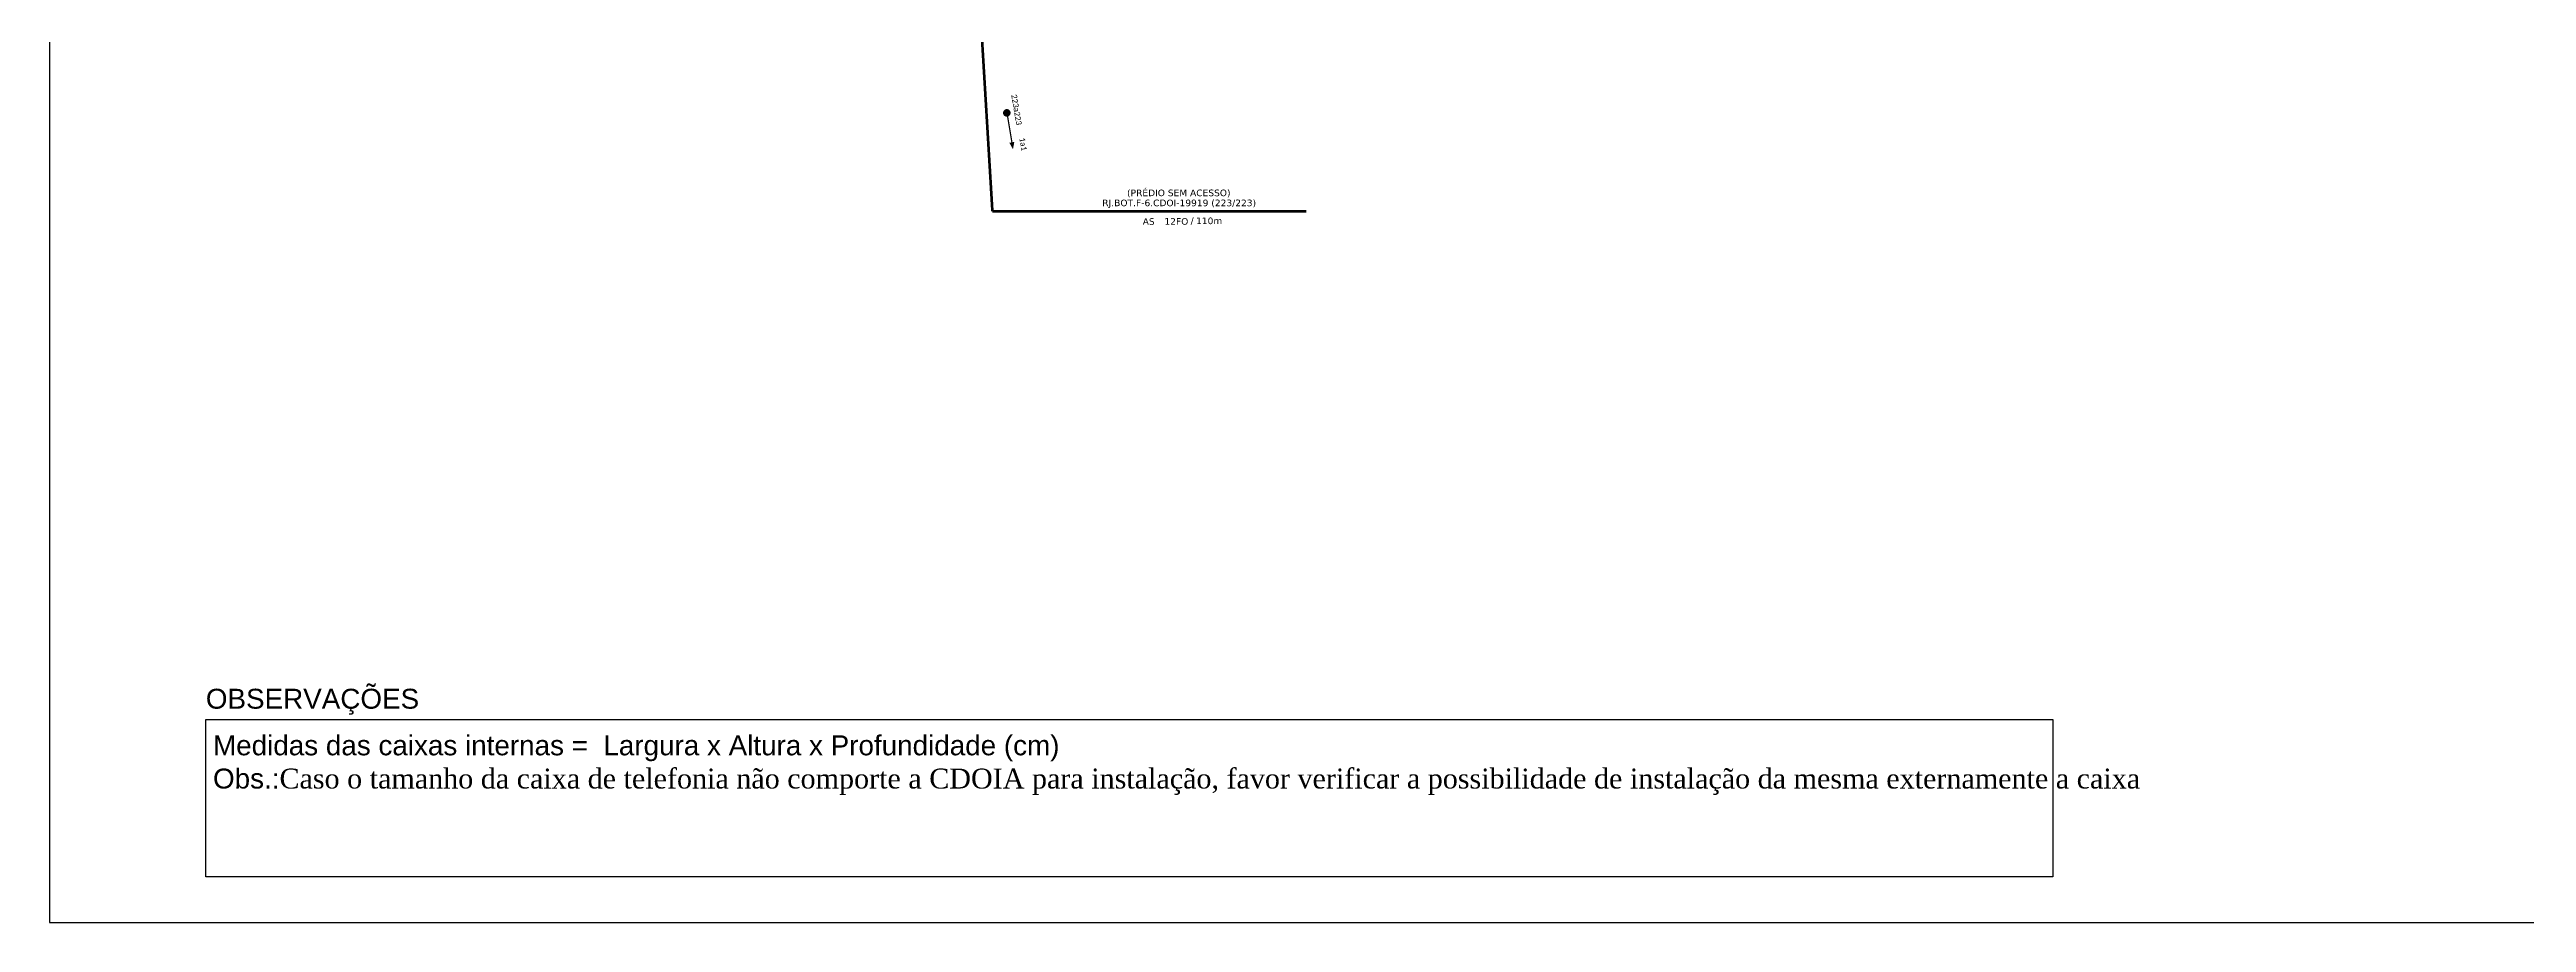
# Model space of a CAD drawing. Header units: metres. Extents: x -1286 to 455, y -500 to 94.
# Drawn here: x -1286.1 to -912.9, y -499.8 to -368.3 of the extents above; entities that cross this region are included whole.
import ezdxf
from ezdxf.enums import TextEntityAlignment as Align

# ---------------------------------------------------------------- set-up
doc = ezdxf.new("R2010")
doc.units = ezdxf.units.M
doc.layers.add('40.1-ETIQUETAS', color=1, linetype='Continuous', lineweight=20)
for name, color, linetype in [('CAP a instalar', 1, 'Continuous'), ('SETA', 7, 'Continuous'), ('texto', 255, 'Continuous')]:
    doc.layers.add(name, color=color, linetype=linetype)
doc.styles.add('ARIAL', font='arial.ttf')
doc.styles.add('siredit', font='verdana.ttf')
doc.linetypes.add('FENCELINE1', pattern='A,0.25,-0.1,[133,ltypeshp.shx,S=0.1,R=0,X=-0.1,Y=0],-0.1,1', length=1.45)

# ---------------------------------------------------------------- blocks, each defined once
blk = doc.blocks.new('ETIQUETA_RS5F')
at = {"layer": '40.1-ETIQUETAS', "color": 0, "style": 'siredit'}
blk.add_text('/', height=1.5, dxfattribs=at).set_placement((1.58, -1.95), align=Align.MIDDLE_RIGHT)
for tag, p in [('ETIQUETA_R_SECUNDARIA', (1.21, 2.1)), ('ETIQUETA_R_PRIMARIA', (1.21, 4.1)), ('F_ATIVAS/F_MORTAS', (1.14, -4.24))]:
    blk.add_attdef(tag, text='', height=1.5, dxfattribs=at).set_placement(p, align=Align.MIDDLE_CENTER)
for tag, p in [('TIPO_CABO', (-6.58, -2.12)), ('CAP_CABO', (0.4, -2.09))]:
    blk.add_attdef(tag, text='', height=1.5, dxfattribs=at).set_placement(p, align=Align.MIDDLE_RIGHT)
blk.add_attdef('METROS', text='', height=1.5, dxfattribs=at).set_placement((2.14, -1.95), align=Align.MIDDLE_LEFT)
for tag, p in [('FUSÃO_1', (0.85, -8.39)), ('FUSÃO_2', (0.85, -10.6)), ('FUSÃO_3', (0.85, -12.93)), ('FUSÃO_4', (0.85, -15.14)), ('FUSÃO_5', (0.85, -17.16))]:
    blk.add_attdef(tag, text='', height=1.5, dxfattribs=at).set_placement(p, align=Align.CENTER)

msp = doc.modelspace()

# ---------------------------------------------------------------- linework, layer by layer
at = {"color": 0}
for p, q in [((-1262.5, -469.23), (-984.25, -469.23)), ((-1262.5, -492.93), (-1262.5, -469.23)), ((-984.25, -469.23), (-984.25, -492.93)), ((-984.25, -492.93), (-1262.5, -492.93))]:
    msp.add_line(p, q, dxfattribs=at)
msp.add_lwpolyline([(-1286.07, -499.81), (-445.07, -499.81), (-445.07, 94.19), (-1286.07, 94.19)], close=True)
at = {"color": 7, "const_width": 0.57}
msp.add_lwpolyline([(-1141.9, -377.59, 1), (-1141.8, -378.15, 1)], format="xyb", close=True, dxfattribs=at)
msp.add_lwpolyline([(-1141.9, -377.59, 1), (-1141.8, -378.15, 1)], format="xyb", close=True, dxfattribs=at)
at = {"layer": 'CAP a instalar', "color": 7, "linetype": 'FENCELINE1', "ltscale": 6, "const_width": 0.4}
for points in [[(-1155.22, -206.97), (-1144.02, -392.71)], [(-1096.73, -392.71), (-1144.02, -392.71)]]:
    msp.add_lwpolyline(points, dxfattribs=at)
at = {"layer": 'SETA', "color": 7}
msp.add_lwpolyline([(-1141.85, -377.87), (-1141.04, -382.7)], dxfattribs=at)
msp.add_lwpolyline([(-1141.85, -377.87), (-1141.04, -382.7)], dxfattribs=at)
msp.add_solid([(-1140.72, -382.25), (-1140.92, -383.34), (-1141.47, -382.37)], dxfattribs=at)
msp.add_solid([(-1140.72, -382.25), (-1140.92, -383.34), (-1141.47, -382.37)], dxfattribs=at)

# ---------------------------------------------------------------- block references
at = {"layer": '40.1-ETIQUETAS', "color": 7}
ref = msp.add_blockref('ETIQUETA_RS5F', (-1114.75, -392.83), dxfattribs=dict(at, xscale=0.6647875526465853, yscale=0.6647875526465853, zscale=0.6647875526465853))
ref.add_attrib('ETIQUETA_R_PRIMARIA', '(PRÉDIO SEM ACESSO)', dxfattribs={"color": 0, "height": 0.9972, "style": 'siredit'}).set_placement((-1115.94, -389.92), align=Align.MIDDLE_CENTER)
ref.add_attrib('ETIQUETA_R_SECUNDARIA', 'RJ.BOT.F-6.CDOI-19919 (223/223)', dxfattribs={"color": 0, "height": 0.9972, "style": 'siredit'}).set_placement((-1115.88, -391.43), align=Align.MIDDLE_CENTER)
ref.add_attrib('TIPO_CABO', 'AS ', dxfattribs={"color": 0, "height": 0.997, "style": 'siredit'}).set_placement((-1119.14, -394.23), align=Align.MIDDLE_RIGHT)
ref.add_attrib('CAP_CABO', '12FO', dxfattribs={"color": 0, "height": 0.997, "style": 'siredit'}).set_placement((-1114.5, -394.22), align=Align.MIDDLE_RIGHT)
ref.add_attrib('METROS', '110m', dxfattribs={"color": 0, "height": 0.997, "style": 'siredit'}).set_placement((-1113.34, -394.13), align=Align.MIDDLE_LEFT)

# ---------------------------------------------------------------- texts
at = {"style": 'ARIAL'}
msp.add_text('OBSERVAÇÕES', height=3, dxfattribs=at).set_placement((-1262.52, -467.61))
at = {"insert": (-1261.44, -471.63), "char_height": 3, "width": 277.1819, "attachment_point": 1, "style": 'ARIAL'}
msp.add_mtext('Medidas das caixas internas =  Largura x Altura x Profundidade (cm)\\PObs.:{\\fTimes New Roman|b0|i0|c0|p16;Caso o tamanho da caixa de telefonia não comporte a CDOIA para instalação, favor verificar a possibilidade de instalação da mesma externamente a caixa}', dxfattribs=at)
at = {"layer": 'texto', "color": 7, "char_height": 0.8549, "width": 14.4532, "attachment_point": 5, "rotation": 279.5411}
for s, insert in [('\\C7;\\fCalibri|b0|i0|c0|p34;223a223', (-1140.38, -377.4)), ('\\C7;\\fCalibri|b0|i0|c0|p34;1a1', (-1139.39, -382.59))]:
    msp.add_mtext(s, dxfattribs=dict(at, insert=insert))

doc.saveas('drawing.dxf')
